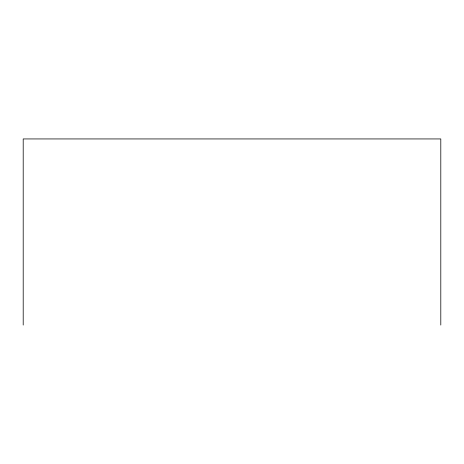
<?xml version="1.0" encoding="UTF-8"?>
<svg xmlns="http://www.w3.org/2000/svg" width="464" height="464" viewBox="0 0 464 464"><rect width="100%" height="100%" fill="white"/><g stroke="black" fill="none" stroke-linecap="round" stroke-linejoin="round"><path stroke-width="0.7" d="M440.8 325.061L440.8 138.939L23.2 138.939L23.2 325.061"/></g></svg>
